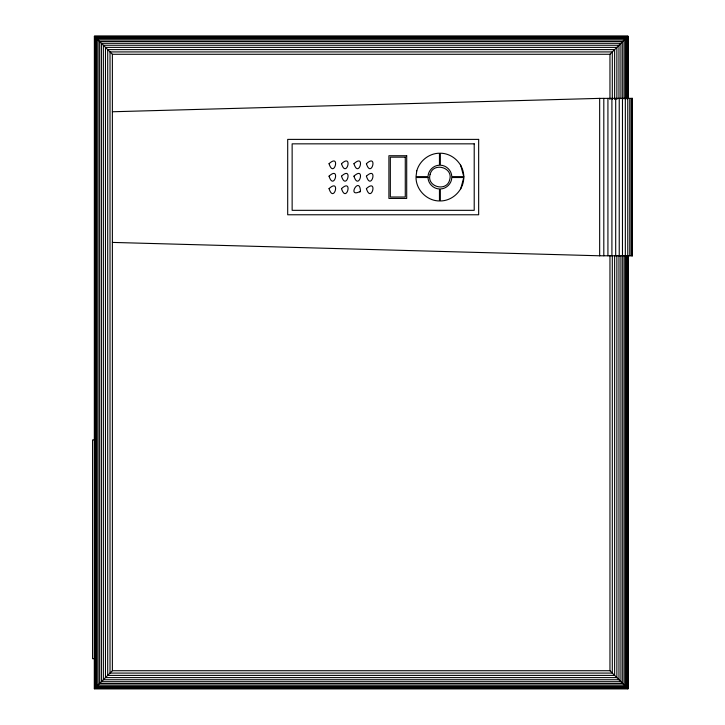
<?xml version="1.0" encoding="UTF-8"?>
<svg xmlns="http://www.w3.org/2000/svg" width="725" height="725" viewBox="0 0 725 725"><rect width="100%" height="100%" fill="white"/><g stroke="black" fill="none" stroke-linecap="round" stroke-linejoin="round"><path stroke-width="1.09" d="M463.782 177.525C463.728 189.995 452.808 200.907 440.338 200.97L440.338 188.962C446.382 188.872 451.684 183.57 451.784 177.525L463.782 177.525L460.638 189.053M360.47 191.309C359.781 175.133 346.115 198.813 360.47 191.309L359.899 192.052M627.977 36.25L94.35 36.25L112.375 54.275L609.961 54.275L627.977 36.25L627.977 98.555M627.977 256.016L627.977 688.75L94.35 688.75L112.375 670.725L112.375 54.275M112.375 111.759L599.666 98.373L599.666 255.789L112.375 242.413M94.576 36.468L627.759 36.468L627.778 255.789M599.575 98.373L632.427 98.373L632.427 255.789L599.575 255.789M463.782 176.646L451.784 176.646C451.684 170.602 446.382 165.3 440.338 165.2L440.338 153.202C452.808 153.256 463.728 164.176 463.782 176.646L460.638 165.11M94.35 439.912L92.573 439.912L92.573 658.699L94.35 658.699M112.375 670.725L609.961 670.725L627.977 688.75M627.823 688.596L94.504 688.596L94.504 36.404M632.327 98.373L632.327 255.789M632.127 98.373L632.127 255.789M631.23 98.373L631.23 255.789M629.762 98.373L629.762 255.789M627.823 98.682L627.923 36.304L94.413 36.304L94.35 688.75M627.923 256.034L627.923 688.696M627.759 256.088L627.759 688.533M627.37 99.162L627.37 36.866L94.966 36.866L94.966 688.134L627.37 688.134L627.37 255.463M626.608 98.745L626.608 37.618L95.727 37.618L95.727 687.382L626.608 687.382L626.608 256.097M625.566 98.672L625.566 38.661L96.769 38.661L96.769 686.339L625.566 686.339L625.566 256.061M625.331 98.373L625.331 255.789M624.252 98.818L624.252 39.975L98.074 39.975L98.074 685.025L624.252 685.025L624.252 256.124M622.702 99.271L622.702 41.524L99.633 41.524L99.633 683.476L622.702 683.476L622.702 255.508M622.467 98.373L622.467 255.789M620.926 98.763L620.926 43.301L101.4 43.301L101.4 681.699L620.926 681.699L620.926 256.097M619.241 98.373L619.241 255.789M618.969 98.419L618.969 45.258L103.367 45.258L103.367 679.742L618.969 679.742L618.969 255.626M616.857 99.425L616.857 47.379L105.478 47.379L105.478 677.621L616.857 677.621L616.857 255.572M615.697 98.373L615.697 255.789M614.628 99.398L614.628 49.608L107.708 49.608L107.708 675.392L614.628 675.392L614.628 255.562M612.308 99.443L612.308 51.919L110.019 51.919L110.019 673.081L612.308 673.081L612.308 255.581M611.909 98.373L611.909 255.789M609.961 54.275L609.961 99.515M609.961 255.608L609.961 670.725M607.922 98.373L607.922 255.789M603.807 98.373L603.807 255.789M329.05 163.714C333.89 179.166 340.968 152.748 329.041 163.714M329.05 176.166C333.89 191.618 340.968 165.2 329.041 176.166M329.05 188.618C333.89 204.069 340.968 177.652 329.041 188.618M341.502 163.714C346.342 179.166 353.419 152.748 341.493 163.714M341.502 176.166C346.342 191.618 353.419 165.2 341.502 176.166M341.502 188.618C346.342 204.069 353.419 177.652 341.493 188.618M353.945 163.714C358.793 179.166 365.871 152.748 353.945 163.714M353.945 176.166C358.793 191.618 365.871 165.2 353.945 176.166M366.397 163.714C371.245 179.166 378.323 152.748 366.397 163.714M366.397 176.166C371.245 191.618 378.323 165.2 366.397 176.166M366.397 188.618C371.245 204.069 378.323 177.652 366.397 188.618M416.775 170.892L416.014 176.646L428.022 176.646C428.122 170.602 433.414 165.3 439.459 165.2L439.459 153.202C429.019 153.337 419.539 160.859 416.775 170.892M430.097 174.462C426.246 186.914 446.808 192.424 449.699 179.709C453.551 167.248 432.997 161.738 430.097 174.462M478.663 139.39L287.698 139.39L287.698 214.772L478.663 214.772L478.663 139.39M474.213 143.84L292.139 143.84L292.139 210.332L474.213 210.332L474.213 143.84M406.698 155.739L388.908 155.739L388.908 198.433L406.698 198.433L406.698 155.739M405.275 157.162L390.331 157.162L390.331 197.01L405.275 197.01L405.275 157.162M428.022 177.525L416.014 177.525C416.077 189.995 426.989 200.907 439.459 200.97L439.459 188.962C433.414 188.872 428.122 183.57 428.013 177.525"/></g></svg>
